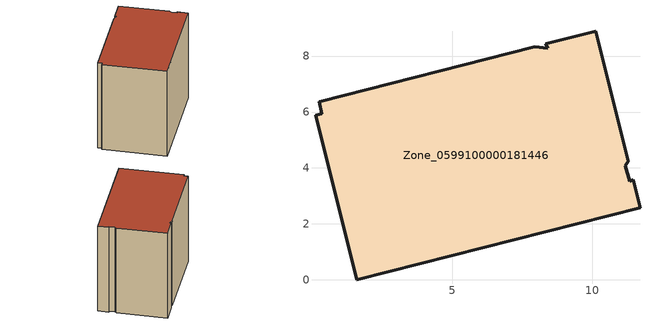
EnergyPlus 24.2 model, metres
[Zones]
Zone_0599100000181446
 floor ground (C_G): 7.94,8.33 8.41,8.28 8.33,8.43 10.13,8.89 11.29,4.24 11.19,4.07 11.34,3.52 11.46,3.58 11.71,2.57 1.58,0 0.11,5.88 0.33,5.94 0.24,6.37 z0
 wall outside (C_F): 11.46,3.58 11.34,3.52 11.19,4.07 11.29,4.24 10.13,8.89 8.33,8.43 8.41,8.28 7.94,8.33 0.24,6.37 0.33,5.94 0.11,5.88 1.58,0 11.71,2.57 11.46,3.58 z0:9.02
 roof outside (C_R): 11.19,4.07 11.29,4.24 10.13,8.89 8.33,8.43 8.41,8.28 7.94,8.33 0.24,6.37 0.33,5.94 0.11,5.88 1.58,0 11.71,2.57 11.46,3.58 11.34,3.52 z9.02
[BUILDING]
Pand.0599100000181446: North Axis=0; Terrain=City; Loads Convergence Tolerance Value=0.04; Temperature Convergence Tolerance Value=0.4; Solar Distribution=FullExterior; Maximum Number of Warmup Days=25; Minimum Number of Warmup Days=1
[Site:Location]
Rotterdam.The.Hague.AP_ZH_NLD Design_Conditions: Latitude=51.96; Longitude=4.45; Time Zone=1; Elevation=-4.5
[SITE:GROUNDTEMPERATURE:BUILDINGSURFACE]
18, 18, 18, 18, 18, 18, 18, 18, 18, 18, 18, 18
[MATERIAL] Thermal Absorptance=0.9; Solar Absorptance=0.7; Visible Absorptance=0.7
Name | Roughness | Thickness | Conductivity | Density | Specific Heat
G.TC.1946-1964 | MediumSmooth | 0.15 | 1 | 540 | 1210
F.TC.1946-1964 | Rough | 0.3 | 0.857143 | 1920 | 840
R.TC.1946-1964 | MediumRough | 0.2 | 0.235294 | 1500 | 1000
[CONSTRUCTION]
C_G: G.TC.1946-1964
C_F: F.TC.1946-1964
C_R: R.TC.1946-1964
[ZONE]
Zone_0599100000181446: Type=1; Multiplier=1; Ceiling Height=Autocalculate; Volume=Autocalculate; Floor Area=autocalculate; Part of Total Floor Area=Yes
[ZONEINFILTRATION:DESIGNFLOWRATE]
Infil_Zone_0599100000181446: Zone or ZoneList or Space or SpaceList=Zone_0599100000181446; Schedule=AlwaysOn; Design Flow Rate Calculation Method=Flow/Area; Flow Rate per Floor Area=0.003; Constant Term Coefficient=1; Temperature Term Coefficient=0; Velocity Term Coefficient=0; Velocity Squared Term Coefficient=0
[HVACTEMPLATE:ZONE:IDEALLOADSAIRSYSTEM]
Zone_0599100000181446: Maximum Heating Supply Air Temperature=50; Minimum Cooling Supply Air Temperature=13; Maximum Heating Supply Air Humidity Ratio=0.0156; Minimum Cooling Supply Air Humidity Ratio=0.0077; Heating Limit=NoLimit; Cooling Limit=NoLimit; Dehumidification Control Type=ConstantSensibleHeatRatio; Cooling Sensible Heat Ratio=0.7; Dehumidification Setpoint=60; Humidification Control Type=None; Humidification Setpoint=30; Outdoor Air Method=None; Outdoor Air Flow Rate per Person=0.00944; Outdoor Air Flow Rate per Zone Floor Area=0; Outdoor Air Flow Rate per Zone=0; Demand Controlled Ventilation Type=None; Outdoor Air Economizer Type=NoEconomizer; Heat Recovery Type=None; Sensible Heat Recovery Effectiveness=0.7; Latent Heat Recovery Effectiveness=0.65
[ZONECONTROL:THERMOSTAT]
ThermostatControl_Zone_0599100000181446: Zone or ZoneList=Zone_0599100000181446; Control Type Schedule=DualSetpointControlType; Control 1=Thermostat_Zone_0599100000181446; Temperature Difference Between Cutout And Setpoint=0
[THERMOSTATSETPOINT:DUALSETPOINT]
Thermostat_Zone_0599100000181446: Heating Setpoint Temperature Schedule=HeatingSetpoint_Zone_0599100000181446; Cooling Setpoint Temperature Schedule=CoolingSetpoint_Zone_0599100000181446
[SCHEDULE:COMPACT]
HeatingSetpoint_Zone_0599100000181446: Through: 12/31, For: AllDays, Until: 24:00, 21
CoolingSetpoint_Zone_0599100000181446: Through: 12/31, For: AllDays, Until: 24:00, 24
DualSetpointControlType: Through: 12/31, For: AllDays, Until: 24:00, 4
AlwaysOn: Through: 12/31, For: AllDays, Until: 24:00, 1
